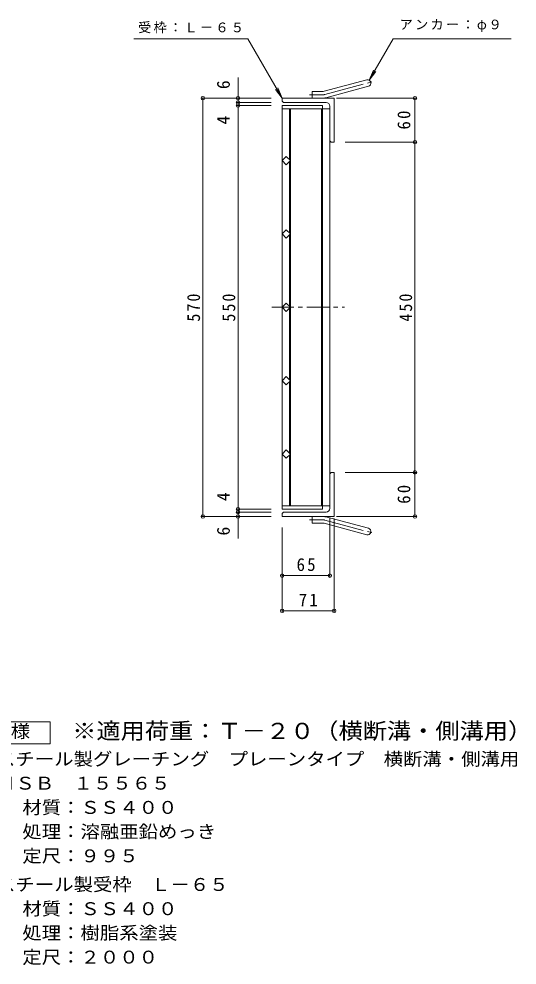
# Model space of a CAD drawing. Units: millimetres, scale not verified. Extents: x -925 to 979, y -824 to 735.
# Drawn here: x 300 to 979, y -668 to 621 of the extents above; entities that cross this region are included whole.
import ezdxf
from ezdxf.enums import TextEntityAlignment as Align

# ---------------------------------------------------------------- set-up
doc = ezdxf.new("R2010")
doc.units = ezdxf.units.MM
doc.header["$LTSCALE"] = 6
doc.header["$PDMODE"] = 32
doc.header["$PDSIZE"] = 4.8
doc.linetypes.add('CHAIN1', pattern=[8, 5, -1, 1, -1])
doc.linetypes.add('CHAIN2', pattern=[12, 9, -1, 1, -1])
for name, color, linetype, lineweight in [('B-1_ピット', 2, 'Continuous', 9), ('B-2_蓋', 3, 'Continuous', 9), ('B-4_寸法', 7, 'Continuous', 9), ('F-4_F-4ﾚｲﾔ', 2, 'Continuous', 9)]:
    doc.layers.add(name, color=color, linetype=linetype, lineweight=lineweight)
doc.styles.add('ＭＳ ゴシック', font='')
doc.styles.get('ＭＳ ゴシック').set_extended_font_data('MS Gothic')

msp = doc.modelspace()

# ---------------------------------------------------------------- linework, layer by layer
at = {"layer": 'B-1_ピット'}
for p, q in [((715.542, 522.71), (773.732, 538.302)), ((717.871, 514.016), (776.062, 529.608)), ((699.397, 513.403), (699.397, 522.403)), ((713.212, 522.403), (699.397, 522.403)), ((729.397, 513.403), (658.397, 513.403)), ((658.397, 510.403), (658.397, 513.403)), ((661.397, 507.403), (718.397, 507.403)), ((729.397, 513.403), (729.397, 453.403)), ((723.397, 456.403), (723.397, 502.403)), ((726.397, 453.403), (729.397, 453.403)), ((723.397, 0.402), (723.397, -45.598)), ((726.397, 3.402), (729.397, 3.402)), ((729.397, -56.598), (729.397, 3.402)), ((661.397, -50.598), (718.397, -50.598)), ((658.397, -53.598), (658.397, -56.598)), ((729.397, -56.598), (658.397, -56.598)), ((699.397, -56.598), (699.397, -65.598)), ((717.871, -57.211), (776.062, -72.803)), ((713.212, -65.598), (699.397, -65.598)), ((715.542, -65.905), (773.732, -81.497))]:
    msp.add_line(p, q, dxfattribs=at)
at = {"layer": 'B-1_ピット', "linetype": 'CHAIN2'}
for p, q in [((716.706, 518.363), (781.873, 535.824)), ((713.212, 517.903), (695.592, 517.903)), ((713.212, -61.098), (695.592, -61.098)), ((716.706, -61.558), (781.873, -79.019))]:
    msp.add_line(p, q, dxfattribs=at)
at = {"layer": 'B-1_ピット'}
for centre, radius, start, end in [((774.897, 533.955), 4.5, 285.00014, 104.99991), ((713.212, 531.403), 9, 270, 285.00002), ((661.397, 510.403), 3, 180, 270), ((713.212, 531.403), 18, 270, 285), ((718.397, 502.403), 5, 0, 90), ((726.397, 456.403), 3, 180, 270), ((726.397, 0.402), 3, 90, 180), ((661.397, -53.598), 3, 90, 180), ((718.397, -45.598), 5, 270, 0), ((713.212, -74.598), 18, 75, 90), ((713.212, -74.598), 9, 74.99998, 90), ((774.897, -77.15), 4.5, 255.00009, 74.99986)]:
    msp.add_arc(centre, radius, start, end, dxfattribs=at)
at = {"layer": 'B-1_ピット', "linetype": 'CHAIN2'}
for centre, start, end in [((713.212, 531.403), 270, 284.99995), ((713.212, -74.598), 75.00005, 90)]:
    msp.add_arc(centre, 13.5, start, end, dxfattribs=at)
at = {"layer": 'B-2_蓋'}
for p, q in [((658.397, 503.403), (713.397, 503.403)), ((658.397, 503.403), (658.397, -46.598)), ((713.397, 503.403), (713.397, -46.598)), ((668.397, 498.903), (668.397, 429.717)), ((669.897, 498.903), (669.897, -42.098)), ((711.897, 498.903), (711.897, -42.098)), ((668.397, 427.089), (668.397, 329.717)), ((668.397, 327.089), (668.397, 229.717)), ((668.397, 227.089), (668.397, 129.717)), ((668.397, 29.716), (668.397, 127.089)), ((668.397, -42.098), (668.397, 27.089)), ((658.397, -42.098), (723.397, -42.098)), ((658.397, -46.598), (713.397, -46.598))]:
    msp.add_line(p, q, dxfattribs=at)
at = {"layer": 'B-2_蓋', "linetype": 'CHAIN1'}
msp.add_line((644.319, 228.402), (743.306, 228.402), dxfattribs=at)
at = {"layer": 'B-2_蓋'}
for points in [[(658.397, 498.903), (723.397, 498.903), (723.397, -42.098)], [(658.397, 128.403), (664.054, 134.06), (669.711, 128.403)], [(658.397, 128.403), (664.054, 122.746), (669.711, 128.403)]]:
    msp.add_lwpolyline(points, dxfattribs=at)
for points in [[(669.711, 428.403), (664.054, 422.746), (658.397, 428.403), (664.054, 434.06)], [(669.711, 328.403), (664.054, 322.746), (658.397, 328.403), (664.054, 334.06)], [(669.711, 228.403), (664.054, 222.746), (658.397, 228.403), (664.054, 234.06)], [(669.711, 28.403), (664.054, 34.06), (658.397, 28.403), (664.054, 22.746)]]:
    msp.add_lwpolyline(points, close=True, dxfattribs=at)
at = {"layer": 'B-4_寸法'}
for p, q in [((456.376, 594.002), (611.863, 594.002)), ((658.397, 513.403), (611.863, 594.002)), ((777.147, 537.852), (782.887, 551.71)), ((777.147, 537.852), (786.279, 549.752)), ((598.397, -86.79), (598.397, 541.341)), ((658.397, 513.403), (649.266, 525.303)), ((658.397, 513.403), (652.657, 527.261)), ((643.397, 513.403), (548.597, 513.403)), ((550.397, -56.598), (550.397, 513.403)), ((643.397, 507.403), (596.597, 507.403)), ((643.397, 503.403), (596.597, 503.403)), ((732.397, 513.403), (841.197, 513.403)), ((839.397, -56.598), (839.397, 513.403)), ((744.397, 453.403), (841.197, 453.403)), ((744.397, 3.402), (841.197, 3.402)), ((643.397, -46.598), (596.597, -46.598)), ((643.397, -50.598), (596.597, -50.598)), ((643.397, -56.598), (548.597, -56.598)), ((723.397, -59.598), (723.397, -138.998)), ((729.397, -59.598), (729.397, -186.998)), ((732.397, -56.598), (841.197, -56.598)), ((658.397, -71.598), (658.397, -186.998)), ((658.397, -137.198), (723.397, -137.198)), ((658.397, -185.198), (729.397, -185.198))]:
    msp.add_line(p, q, dxfattribs=at)
msp.add_lwpolyline([(777.147, 537.852), (809.566, 594.002), (970.622, 594.002)], dxfattribs=at)
for p in [(550.397, 513.403), (598.397, 513.403), (839.397, 513.403), (598.397, 507.403), (598.397, 503.403), (839.397, 453.403), (839.397, 3.402), (598.397, -46.598), (598.397, -50.598), (550.397, -56.598), (598.397, -56.598), (839.397, -56.598), (658.397, -137.198), (723.397, -137.198), (658.397, -185.198), (729.397, -185.198)]:
    msp.add_point(p, dxfattribs=at)
at = {"layer": 'F-4_F-4ﾚｲﾔ'}
msp.add_lwpolyline([(207.351, -366.432), (207.351, -336.433), (342.351, -336.433), (342.351, -366.432)], close=True, dxfattribs=at)

# ---------------------------------------------------------------- texts
at = {"layer": 'B-4_寸法', "color": 2, "style": 'ＭＳ ゴシック'}
for s, p in [('6', (592.397, 525.689)), ('4', (592.397, 477.48)), ('4', (592.397, -35.659)), ('6', (592.397, -82.599))]:
    msp.add_text(s, height=17.6, rotation=90, dxfattribs=at).set_placement(p, align=Align.BOTTOM_LEFT)
at = {"layer": 'B-4_寸法', "char_height": 13.2, "attachment_point": 7, "style": 'ＭＳ ゴシック'}
for s, insert in [('\\T1.17;アンカー：φ９', (818.477, 603.597)), ('\\T1.17;受枠：Ｌ－６５', (462.115, 601.768))]:
    msp.add_mtext(s, dxfattribs=dict(at, insert=insert))
at = {"layer": 'B-4_寸法', "color": 2, "char_height": 17.6, "attachment_point": 7, "rotation": 90, "style": 'ＭＳ ゴシック'}
for s, insert in [('\\T1.27;\\W0.95;60', (833.397, 470.653)), ('\\T1.27;\\W0.9;570', (546.797, 208.903)), ('\\T1.27;\\W0.9;550', (594.797, 208.902)), ('\\T1.27;\\W0.9;450', (835.797, 208.903)), ('\\T1.27;\\W0.95;60', (833.397, -39.348))]:
    msp.add_mtext(s, dxfattribs=dict(at, insert=insert))
at = {"layer": 'B-4_寸法', "color": 2, "char_height": 17.6, "attachment_point": 7, "style": 'ＭＳ ゴシック'}
for s, insert in [('\\T1.27;\\W0.95;65', (678.147, -131.198)), ('\\T1.27;\\W0.95;71', (681.147, -179.198))]:
    msp.add_mtext(s, dxfattribs=dict(at, insert=insert))
at = {"layer": 'F-4_F-4ﾚｲﾔ', "color": 3, "style": 'ＭＳ ゴシック', "width": 1.1}
msp.add_text('※適用荷重：Ｔ－２０（横断溝・側溝用）', height=21.99, dxfattribs=at).set_placement((372.351, -366.432), align=Align.BOTTOM_LEFT)
at = {"layer": 'F-4_F-4ﾚｲﾔ', "style": 'ＭＳ ゴシック', "width": 1.1}
for s, p in [('仕\u3000様', (235.851, -363.433)), ('スチール製グレーチング\u3000プレーンタイプ\u3000横断溝・側溝用', (268.605, -401.185)), ('ＨＳＢ\u3000１５５６５', (268.605, -434.185)), ('材質：ＳＳ４００', (304.432, -467.185)), ('処理：溶融亜鉛めっき', (304.432, -500.185)), ('定尺：９９５', (304.432, -533.185)), ('スチール製受枠\u3000Ｌ－６５', (268.605, -572.185)), ('材質：ＳＳ４００', (304.433, -605.185)), ('処理：樹脂系塗装', (304.433, -638.185)), ('定尺：２０００', (304.433, -671.185))]:
    msp.add_text(s, height=17.6, dxfattribs=at).set_placement(p, align=Align.BOTTOM_LEFT)

doc.saveas('drawing.dxf')
